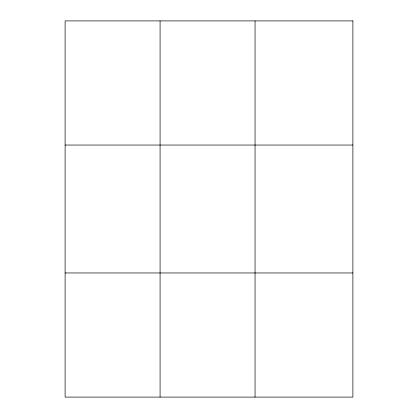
<?xml version="1.0" encoding="UTF-8"?>
<svg xmlns="http://www.w3.org/2000/svg" width="418" height="418" viewBox="0 0 418 418"><rect width="100%" height="100%" fill="white"/><g stroke="black" fill="none" stroke-linecap="round" stroke-linejoin="round"><path stroke-width="0.63" d="M160.078 20.9L160.078 397.1M255.048 20.9L255.048 397.1M65.109 145.046L352.891 145.046M65.109 272.954L352.891 272.954M352.891 20.9L352.891 397.1L65.109 397.1L65.109 20.9L352.891 20.9"/></g></svg>
